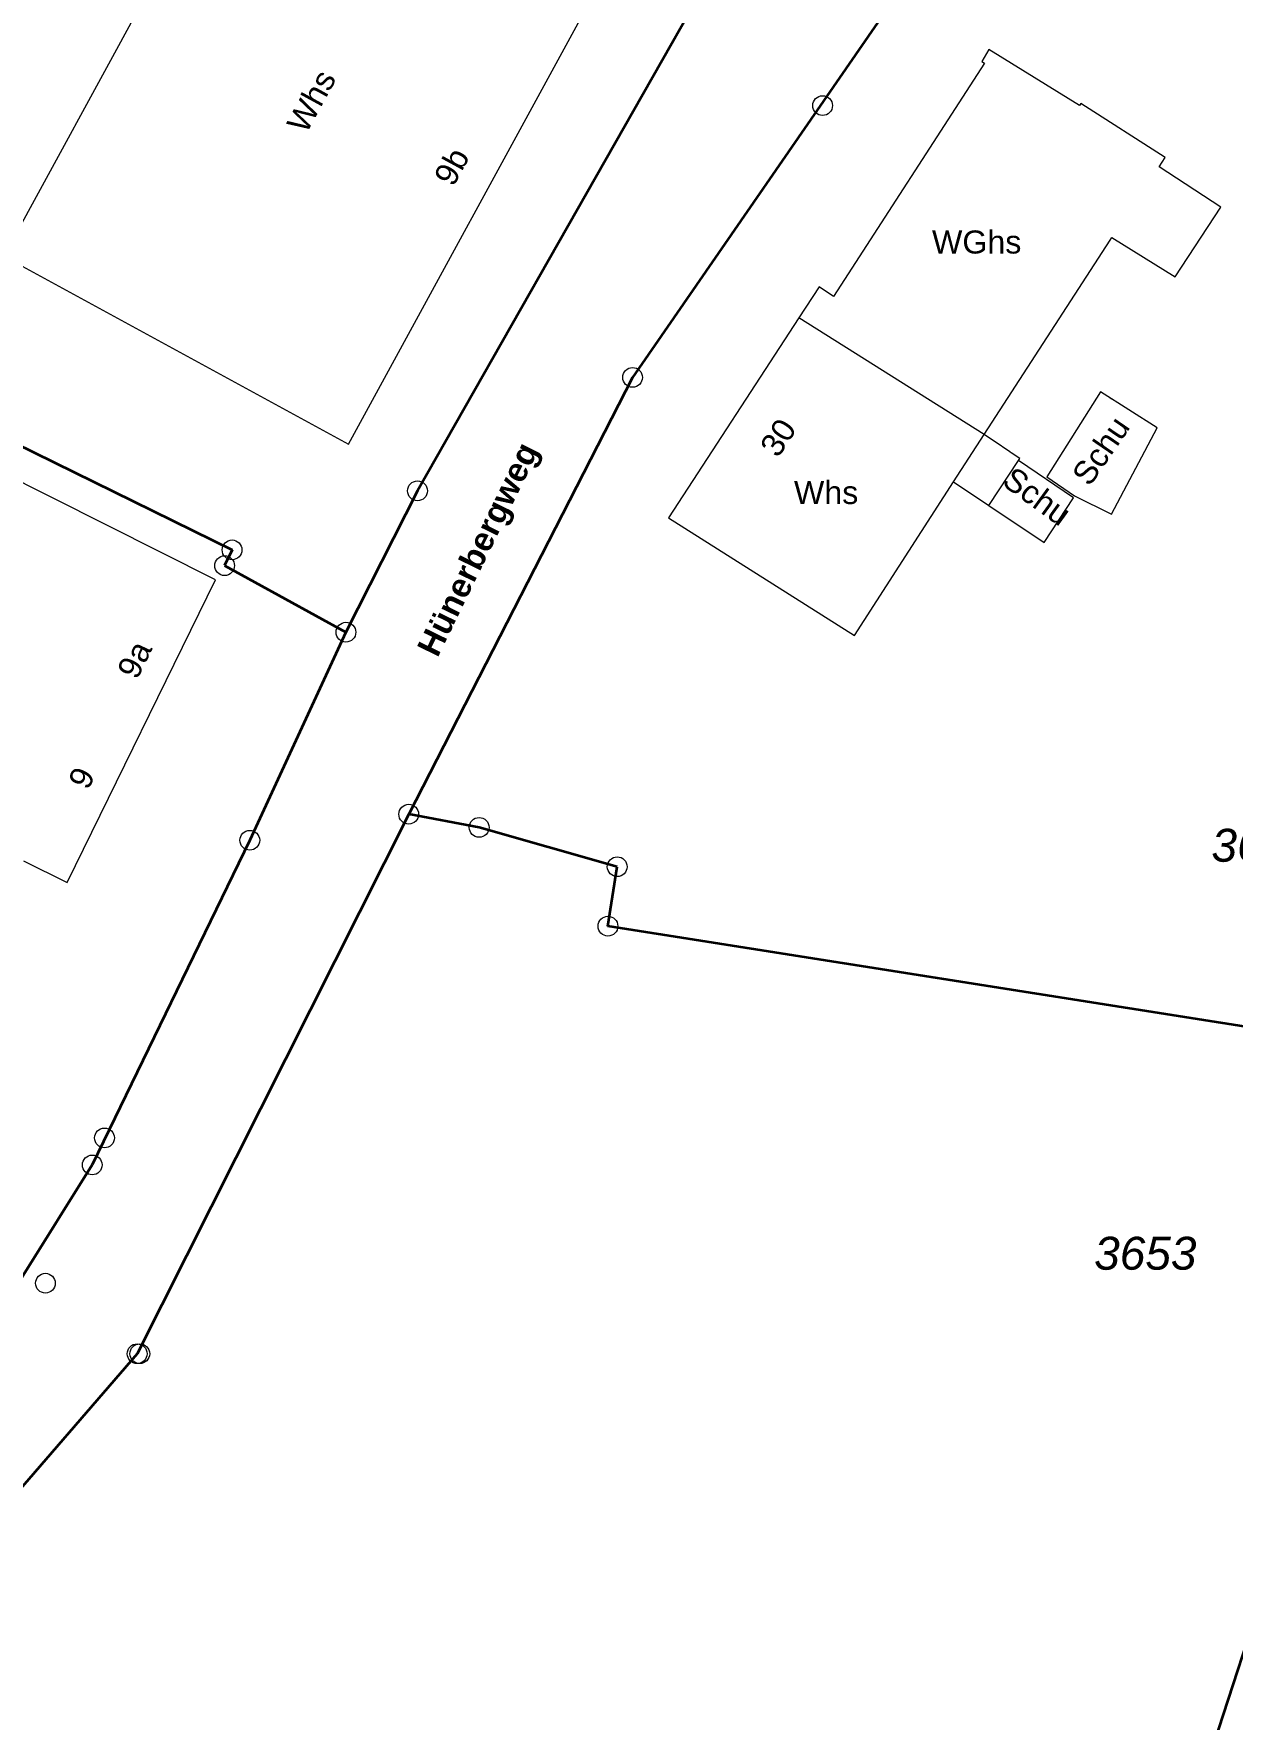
# Model space of a CAD drawing. Header units: metres. Extents: x -154 to 118, y -112 to 159.
# Drawn here: x -56.1 to -1.5, y -7.7 to 69.1 of the extents above; entities that cross this region are included whole.
import ezdxf

# ---------------------------------------------------------------- set-up
doc = ezdxf.new("R2010")
doc.units = ezdxf.units.M
for name, pattern in [('1600.2028', [0]), ('1600.2505', [0]), ('1600.2507', [0]), ('1600.2515', [0])]:
    doc.linetypes.add(name, pattern=pattern)
doc.layers.get('0').update_dxf_attribs({"color": 1, "linetype": 'CONTINUOUS'})
for name, color, linetype, lineweight in [('Flurstücke_Grenzpunkte', 255, 'CONTINUOUS', 0), ('Gebäude', 255, 'CONTINUOUS', 0), ('Lagebezeichnungen', 255, 'CONTINUOUS', 0), ('Migrationsobjekte', 7, 'CONTINUOUS', 18), ('Verkehr', 255, 'CONTINUOUS', 0)]:
    doc.layers.add(name, color=color, linetype=linetype, lineweight=lineweight)
doc.styles.add('Flurstücksnummer - K 10 700', font='Arial Italic.ttf')
doc.styles.add('Gebäudefunktion (nur BW)', font='Arial.ttf')
doc.styles.add('Name - Bauwerken u. Einrichtungen - F 10', font='Arial Bold.ttf')
doc.styles.add('Sonstiger Text_ Bezeichnung - N 7 380', font='Arial.ttf')

# ---------------------------------------------------------------- blocks, each defined once
blk = doc.blocks.new('Grenzpunkt mit Abmarkung (Marke)')
at = {"color": 0, "lineweight": -2}
blk.add_circle((0, 0), 0.5, dxfattribs=at)

msp = doc.modelspace()

# ---------------------------------------------------------------- linework, layer by layer
at = {"layer": 'Flurstücke_Grenzpunkte', "color": 7, "linetype": '1600.2028', "lineweight": 35}
for p, q in [((-16.726, 71.003, 0.042), (-28.832, 53.48, 0.042)), ((-73.123, 58.427, 0.042), (-47.091, 45.62, 0.042)), ((-47.091, 45.62, 0.042), (-47.431, 44.9, 0.042)), ((-47.431, 44.9, 0.042), (-41.899, 41.868, 0.042)), ((-41.899, 41.868, 0.042), (-46.282, 32.387, 0.042)), ((-39.038, 33.576, 0.042), (-51.417, 8.994, 0.042)), ((-35.826, 32.976, 0.042), (-39.038, 33.576, 0.042)), ((-46.282, 32.387, 0.042), (-53.467, 17.596, 0.042)), ((-29.533, 31.184, 0.042), (-35.826, 32.976, 0.042)), ((-29.954, 28.474, 0.042), (-29.533, 31.184, 0.042)), ((7.834, 22.516, 0.505), (-29.954, 28.474, 0.505)), ((-53.467, 17.596, 0.042), (-56.67, 12.466, 0.042)), ((-51.417, 8.994, 0.042), (-83.119, -27.644, 0.042)), ((-11.135, -35.908, 0.042), (1.89, 4.192, 0.042))]:
    msp.add_line(p, q, dxfattribs=at)
at = {"layer": 'Gebäude', "color": 7, "linetype": '1600.2505', "lineweight": 18}
for p, q in [((-12.584, 68.422, 0.042), (-12.914, 67.872, 0.042)), ((-8.452, 65.871, 0.042), (-12.584, 68.422, 0.042)), ((-12.914, 67.872, 0.042), (-12.784, 67.792, 0.042)), ((-8.392, 65.961, 0.042), (-8.452, 65.871, 0.042)), ((-4.55, 63.5, 0.042), (-8.392, 65.961, 0.042)), ((-4.83, 63.07, 0.042), (-4.55, 63.5, 0.042)), ((-2.019, 61.229, 0.042), (-4.83, 63.07, 0.042)), ((-4.1, 58.058, 0.042), (-2.019, 61.229, 0.042)), ((-7.062, 59.729, 0.042), (-6.982, 59.859, 0.042)), ((-6.982, 59.859, 0.042), (-4.1, 58.058, 0.042)), ((-57.495, 59.005, 0.042), (-41.778, 50.431, 0.042)), ((-20.328, 57.6, 0.042), (-21.248, 56.19, 0.042)), ((-19.667, 57.17, 0.042), (-20.328, 57.6, 0.042)), ((-47.851, 44.25, 0.042), (-59.757, 50.233, 0.042)), ((-56.597, 31.449, 0.042), (-54.616, 30.458, 0.042))]:
    msp.add_line(p, q, dxfattribs=at)
at = {"layer": 'Verkehr', "color": 253, "linetype": '1600.2515', "lineweight": 18, "true_color": 0x999999}
for p, q in [((-41.899, 41.868, 0.042), (-46.282, 32.387, 0.042)), ((-46.282, 32.387, 0.042), (-53.467, 17.596, 0.042)), ((-53.467, 17.596, 0.042), (-56.67, 12.466, 0.042))]:
    msp.add_line(p, q, dxfattribs=at)

# ---------------------------------------------------------------- block references
at = {"layer": 'Flurstücke_Grenzpunkte', "color": 7, "lineweight": 18, "xscale": 0.9, "yscale": 0.9, "zscale": 0.9}
for p in [(-20.167, 65.862, 0.042), (-28.832, 53.48, 0.042), (-38.637, 48.31, 0.042), (-47.431, 44.9, 0.042), (-47.091, 45.62, 0.042), (-41.899, 41.868, 0.042), (-39.038, 33.576, 0.042), (-35.826, 32.976, 0.042), (-46.282, 32.387, 0.042), (-29.533, 31.184, 0.042), (-29.954, 28.474, 0.042), (-52.907, 18.826, 0.042), (-53.467, 17.596, 0.042), (-55.599, 12.206, 0.042), (-51.417, 8.994, 0.042), (-51.297, 8.994, 0.042)]:
    msp.add_blockref('Grenzpunkt mit Abmarkung (Marke)', p, dxfattribs=at)

# ---------------------------------------------------------------- texts
at = {"layer": 'Flurstücke_Grenzpunkte', "color": 7, "lineweight": 18, "char_height": 1.5, "attachment_point": 5, "rotation": 0.00905, "line_spacing_factor": 0.69, "style": 'Flurstücksnummer - K 10 700', "bg_fill": 2}
for s, insert in [('3639', (-0.11, 32.15, 0.042)), ('3653', (-5.456, 13.56, 0.042))]:
    msp.add_mtext(s, dxfattribs=dict(at, insert=insert))
at = {"layer": 'Gebäude', "color": 7, "lineweight": 18, "char_height": 1.05, "attachment_point": 5, "line_spacing_factor": 0.69, "style": 'Gebäudefunktion (nur BW)', "bg_fill": 2}
for s, insert, rotation in [('Whs', (-43.468, 66.065, 0.042), 61.34582), ('WGhs', (-13.144, 59.64, 0.042), 0.00905), ('Schu', (-10.393, 48.056, 0.042), 324.00391), ('Whs', (-20.008, 48.227, 0.042), 0.00905)]:
    msp.add_mtext(s, dxfattribs=dict(at, insert=insert, rotation=rotation))
at = {"layer": 'Lagebezeichnungen', "color": 7, "lineweight": 18, "char_height": 1.05, "attachment_point": 5, "line_spacing_factor": 0.69, "style": 'Sonstiger Text_ Bezeichnung - N 7 380', "bg_fill": 2}
for s, insert, rotation in [('9b', (-37.075, 63.084, 0.042), 61.3962), ('9a', (-51.533, 40.619, 0.042), 63.87347), ('9', (-53.945, 35.229, 0.042), 63.61703)]:
    msp.add_mtext(s, dxfattribs=dict(at, insert=insert, rotation=rotation))

# ---------------------------------------------------------------- next in the draw order: linework, layer by layer
at = {"layer": 'Gebäude', "color": 7, "linetype": '1600.2505', "lineweight": 18}
for p, q in [((-45.519, 80.95, 0.042), (-57.495, 59.005, 0.042)), ((-12.784, 67.792, 0.042), (-19.667, 57.17, 0.042)), ((-11.184, 49.777, 0.042), (-12.804, 50.877, 0.042)), ((-12.594, 47.646, 0.042), (-11.244, 49.697, 0.042)), ((-11.244, 49.697, 0.042), (-11.184, 49.777, 0.042)), ((-18.707, 41.725, 0.042), (-14.195, 48.727, 0.042)), ((-14.195, 48.727, 0.042), (-12.594, 47.646, 0.042)), ((-12.594, 47.646, 0.042), (-10.063, 45.955, 0.042)), ((-27.191, 47.078, 0.042), (-18.707, 41.725, 0.042)), ((-54.616, 30.458, 0.042), (-47.851, 44.25, 0.042))]:
    msp.add_line(p, q, dxfattribs=at)
at = {"layer": 'Migrationsobjekte', "color": 7, "linetype": '1600.2507', "lineweight": 18}
msp.add_line((-14.195, 48.727, 0.042), (-12.804, 50.877, 0.042), dxfattribs=at)

# ---------------------------------------------------------------- next in the draw order: texts
at = {"layer": 'Gebäude', "color": 7, "lineweight": 18, "insert": (-7.479, 50.135, 0.042), "char_height": 1.05, "attachment_point": 5, "rotation": 55.59499, "line_spacing_factor": 0.69, "style": 'Gebäudefunktion (nur BW)', "bg_fill": 2}
msp.add_mtext('Schu', dxfattribs=at)
at = {"layer": 'Lagebezeichnungen', "color": 7, "lineweight": 18, "attachment_point": 5, "line_spacing_factor": 0.69, "bg_fill": 2}
for s, insert, char_height, rotation, style in [('30', (-22.189, 50.738, 0.042), 1.05, 56.86018, 'Sonstiger Text_ Bezeichnung - N 7 380'), ('Hünerbergweg', (-35.744, 45.586, 0.042), 1.08, 63.95958, 'Name - Bauwerken u. Einrichtungen - F 10')]:
    msp.add_mtext(s, dxfattribs=dict(at, insert=insert, char_height=char_height, rotation=rotation, style=style))

# ---------------------------------------------------------------- next in the draw order: linework, layer by layer
at = {"layer": 'Flurstücke_Grenzpunkte', "color": 7, "linetype": '1600.2028', "lineweight": 35}
for p, q in [((-23.078, 75.685, 0.042), (-38.637, 48.31, 0.042)), ((-28.832, 53.48, 0.042), (-39.038, 33.576, 0.042)), ((-38.637, 48.31, 0.042), (-41.899, 41.868, 0.042))]:
    msp.add_line(p, q, dxfattribs=at)
at = {"layer": 'Gebäude', "color": 7, "linetype": '1600.2505', "lineweight": 18}
for p, q in [((-41.778, 50.431, 0.042), (-29.811, 72.365, 0.042)), ((-12.804, 50.877, 0.042), (-7.062, 59.729, 0.042)), ((-21.248, 56.19, 0.042), (-27.191, 47.078, 0.042)), ((-12.804, 50.877, 0.042), (-21.248, 56.19, 0.042)), ((-7.502, 52.827, 0.042), (-9.953, 48.946, 0.042)), ((-4.921, 51.176, 0.042), (-7.502, 52.827, 0.042)), ((-6.992, 47.245, 0.042), (-4.921, 51.176, 0.042)), ((-8.733, 47.996, 0.042), (-11.244, 49.697, 0.042)), ((-9.953, 48.946, 0.042), (-8.683, 48.076, 0.042)), ((-10.063, 45.955, 0.042), (-8.733, 47.996, 0.042)), ((-8.683, 48.076, 0.042), (-6.992, 47.245, 0.042))]:
    msp.add_line(p, q, dxfattribs=at)
at = {"layer": 'Verkehr', "color": 253, "linetype": '1600.2515', "lineweight": 18, "true_color": 0x999999}
for p, q in [((-23.078, 75.685, 0.042), (-38.637, 48.31, 0.042)), ((-38.637, 48.31, 0.042), (-41.899, 41.868, 0.042))]:
    msp.add_line(p, q, dxfattribs=at)

doc.saveas('drawing.dxf')
